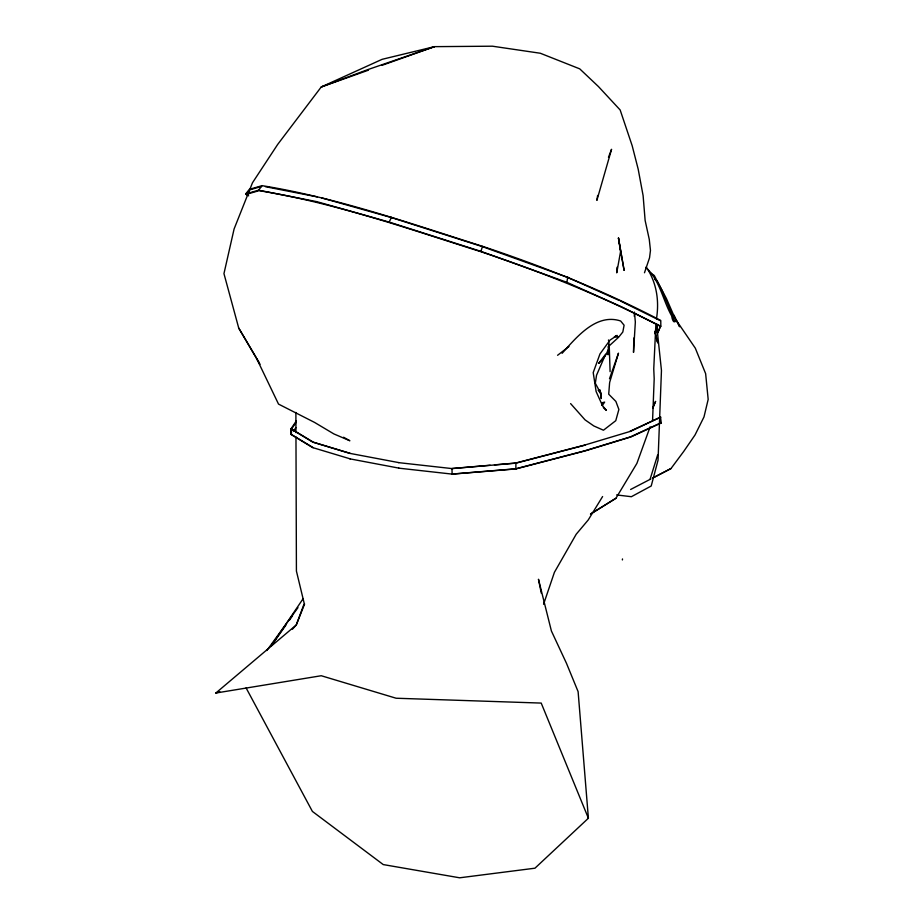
<?xml version="1.0" encoding="UTF-8"?>
<svg xmlns="http://www.w3.org/2000/svg" width="924" height="924" viewBox="0 0 924 924"><rect width="100%" height="100%" fill="white"/><g stroke="black" fill="none" stroke-linecap="round" stroke-linejoin="round"><path stroke-width="1.39" d="M248.129 195.391L245.692 193.925L249.33 189.362L262.093 185.655C337.537 197.909 409.863 223.308 482.501 246.315C543.682 266.678 603.603 290.575 660.787 320.489L660.81 326.218L657.715 332.293L656.849 332.34L657.715 332.109M398.787 468.156L452.229 474.116L515.835 468.942L515.927 463.155L585.123 445.137M633.841 337.988L633.518 352.391L635.342 322.06L634.43 312.081M634.338 316.401L634.395 313.525M296.338 420.917L290.956 428.898L290.771 434.315L312.693 447.597L350.254 458.882M296.223 422.153L291.545 429.013L291.36 434.43L313.19 447.655M608.235 350.739L608.084 354.781L608.951 345.715M652.587 420.016L654.192 378.852L653.753 368.861L655.878 324.347M617.013 267.255L616.735 272.846L620.547 251.698L618.456 237.976L624.081 270.247L618.456 237.976M609.597 382.94L608.708 394.19L615.881 401.432L618.884 409.447L615.765 420.686L603.453 430.226L593.843 425.964L585.054 419.866L570.605 403.603M656.444 318.919C659.424 300.843 656.641 282.432 646.234 267.071M622.383 559.944L622.499 558.939M597.632 195.472L596.881 200.358L611.561 149.295L608.466 157.311M660.81 326.218L620.986 306.56L566.909 282.328L567.729 276.981M601.767 405.336L602.252 402.725L604.631 402.113L602.298 405.497M629.972 431.3L660.66 417.128L660.799 423.146L631.046 436.89L585.204 450.877L515.835 468.942M494.444 464.864L515.731 463.039L584.638 445.091L630.653 431.289L660.66 417.128M515.638 468.815L584.73 450.82L630.376 436.902L661.122 422.718M609.667 382.363L618.479 353.164L609.482 378.771M657.622 455.047L650.034 479.417M566.909 282.328L480.93 251.374L482.501 246.315M644.478 272.765L649.537 257.819L650.461 250.45L649.272 239.408L645.125 220.409L643.116 195.68L638.184 169.161L632.178 145.738L620.154 109.968L598.44 86.556L579.718 68.85L540.309 53.245L492.434 46.2L434.488 46.65L382.12 59.321L321.229 86.983L277.674 144.444L252.483 182.767L234.095 228.967L223.955 273.631L238.727 328.078L259.055 362.705M543.566 604.284L554.412 572.326L576.218 534.222L588.241 519.946L602.598 496.546M650.138 426.796L636.89 463.409L615.938 498.267L590.505 514.091M304.608 604.007L296.257 624.994L292.411 629.209M245.692 193.925L258.57 190.194L316.759 201.651L389.143 222.083L391.522 217.267M293.601 431.058L295.83 427.673M303.141 598.648L271.229 645.911L285.978 625.04M289.258 620.408L292.538 615.777M266.817 650.554L297.955 607.657M652.436 478.17L670.997 468.537L683.737 451.409L695.044 434.95L703.996 416.92L708.177 399.411L705.636 373.654L695.322 348.186L676.772 321.021L679.66 326.773L673.954 315.13M258.57 190.194L262.093 185.655M248.66 195.842L246.234 194.387L249.133 190.737M562.115 353.303C576.403 337.399 596.269 312.913 620.639 320.986L624.093 325.225L622.822 332.005L618.583 337.283L607.934 347.008M541.291 593.162L538.461 579.256L551.409 631L566.493 663.351L578.112 691.649L588.392 818.225L534.95 868.202L459.678 877.8L383.241 864.575L312.404 811.434L246.084 687.895M588.392 818.225L541.21 703.083L396.119 698.232L321.24 675.733L215.823 693.035L296.257 624.994L304.239 603.522L296.419 571.078L295.969 436.971M557.576 355.29L568.953 346.523M590.586 514.033L615.938 498.267M657.761 332.317L657.264 332.328M660.025 423.192L660.822 423.042M630.63 489.477L650.808 479.002M653.337 477.696L670.997 468.537M615.326 336.209L617.174 335.424L610.059 340.067L599.965 353.95L593.208 372.591L596.119 391.522L602.552 405.775L606.398 410.395L603.337 407.576M215.823 693.035L219.75 691.602M368.422 70.178L321.229 86.983L367.382 69.762L434.488 46.65L381.901 65.373M249.861 189.824L261.319 186.498M246.234 194.387L259.067 190.656C334.95 202.991 407.692 228.528 480.746 251.663C542.273 272.153 602.564 296.177 660.071 326.276C655.035 344.895 657.091 318.433 656.976 328.875M451.871 468.537L490.182 465.234M398.671 462.647L451.975 468.584L515.927 463.155M659.54 417.717L660.21 417.66L660.799 423.146M514.229 468.93L452.125 474.058L451.975 468.584M659.413 417.81L660.186 417.775M614.391 336.602L618.202 336.833L615.523 336.463M616.62 494.929L631.369 496.708L651.212 486.001L658.038 460.21L661.457 370.455L656.525 323.747M398.798 462.612L349.942 453.384L312.82 442.146L290.956 428.898M349.907 458.858L398.914 468.122M265.396 186.683L317.359 196.916M321.54 197.863L391.626 217.637L480.942 246.154M350.277 453.395L313.328 442.203L291.545 429.013M389.143 222.083L480.93 251.374M482.316 246.593L565.938 276.692M567.29 277.177L619.323 300.519M620.628 301.108L660.048 320.547M343.578 437.237L349.861 440.76L333.887 433.933L314.599 422.441L278.517 404.088L256.087 357.403L238.727 328.078M654.723 279.383L657.091 280.919L666.423 298.544L675.837 320.143M650.831 273.204L654.296 275.514L662.173 290.829L673.33 317.694A4.458 1.213 76.1 0 0 674.393 320.547L675.444 321.552A3.996 1.028 74.8 0 0 675.848 320.154M645.795 267.51C659.69 279.441 662.843 300.392 671.69 315.95L672.083 318.041A4.47 1.213 76.2 0 0 673.134 320.894L674.185 321.899A3.973 1.016 74.8 0 0 674.555 321.217M598.117 390.171L601.143 394.04L601.201 398.591L601.085 395.842M256.745 358.547L260.048 364.299M600.819 394.64L599.791 389.836L601.143 394.04L595.31 383.275L596.546 375.225L605.624 354.204L598.648 363.409C605.151 357.403 610.614 349.203 608.477 339.974M609.239 345.807L610.094 371.656M656.814 326.542L656.825 329.591M608.801 344.444L608.824 348.729M295.888 412.451L295.957 432.64M655.543 401.466L652.771 408.004L655.543 401.466M657.299 341.06L654.781 331.289L657.749 342.943L657.299 341.06"/></g></svg>
